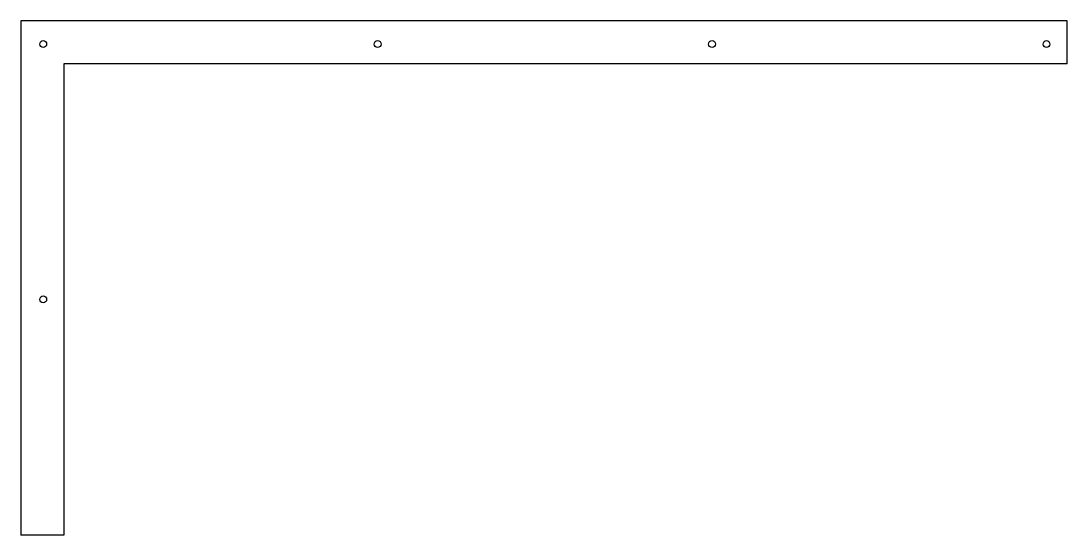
# Model space of a CAD drawing. Header units: inches. Extents: x 37 to 647, y 40 to 340.
import ezdxf

# ---------------------------------------------------------------- set-up
doc = ezdxf.new("R2010")
doc.units = ezdxf.units.IN
doc.header["$MEASUREMENT"] = 0

msp = doc.modelspace()

# ---------------------------------------------------------------- linework, layer by layer
at = {"color": 7, "linetype": 'Continuous', "lineweight": 25}
for p, q in [((647.12, 339.58), (37.12, 339.58)), ((37.12, 339.58), (37.12, 39.58)), ((647.12, 314.58), (647.12, 339.58)), ((62.12, 314.58), (62.12, 39.58)), ((647.12, 314.58), (62.12, 314.58))]:
    msp.add_line(p, q, dxfattribs=at)
msp.add_line((62.12, 39.58), (37.12, 39.58))
for centre in [(50.12, 326.08), (245.12, 326.08), (440.12, 326.08), (635.12, 326.08), (50.12, 177.08)]:
    msp.add_circle(centre, 2)

doc.saveas('drawing.dxf')
